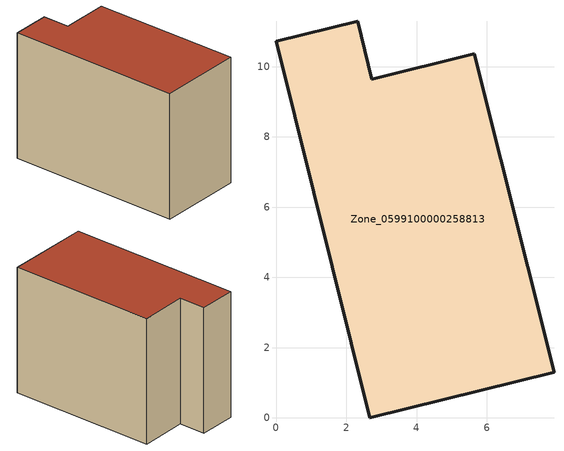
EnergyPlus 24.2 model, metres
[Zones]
Zone_0599100000258813
 floor ground (C_G): 2.67,0 0,10.71 2.32,11.29 2.73,9.64 5.64,10.37 7.91,1.3 z0
 wall outside (C_F): 2.73,9.64 2.32,11.29 0,10.71 2.67,0 7.91,1.3 5.64,10.37 2.73,9.64 z0:8.06
 roof outside (C_R): 7.91,1.3 5.64,10.37 2.73,9.64 2.32,11.29 0,10.71 2.67,0 z8.06
[BUILDING]
Pand.0599100000258813: North Axis=0; Terrain=City; Loads Convergence Tolerance Value=0.04; Temperature Convergence Tolerance Value=0.4; Solar Distribution=FullExterior; Maximum Number of Warmup Days=25; Minimum Number of Warmup Days=1
[Site:Location]
Rotterdam.The.Hague.AP_ZH_NLD Design_Conditions: Latitude=51.96; Longitude=4.45; Time Zone=1; Elevation=-4.5
[SITE:GROUNDTEMPERATURE:BUILDINGSURFACE]
18, 18, 18, 18, 18, 18, 18, 18, 18, 18, 18, 18
[MATERIAL] Thermal Absorptance=0.9; Solar Absorptance=0.7; Visible Absorptance=0.7
Name | Roughness | Thickness | Conductivity | Density | Specific Heat
G.TI.1975-1991 | MediumSmooth | 0.15 | 0.288461 | 540 | 1210
F.TI.1975-1991 | Rough | 0.3 | 0.230769 | 1920 | 840
R.TI.1975-1991 | MediumRough | 0.2 | 0.153846 | 1500 | 1000
[CONSTRUCTION]
C_G: G.TI.1975-1991
C_F: F.TI.1975-1991
C_R: R.TI.1975-1991
[ZONE]
Zone_0599100000258813: Type=1; Multiplier=1; Ceiling Height=Autocalculate; Volume=Autocalculate; Floor Area=autocalculate; Part of Total Floor Area=Yes
[ZONEINFILTRATION:DESIGNFLOWRATE]
Infil_Zone_0599100000258813: Zone or ZoneList or Space or SpaceList=Zone_0599100000258813; Schedule=AlwaysOn; Design Flow Rate Calculation Method=Flow/Area; Flow Rate per Floor Area=0.003; Constant Term Coefficient=1; Temperature Term Coefficient=0; Velocity Term Coefficient=0; Velocity Squared Term Coefficient=0
[HVACTEMPLATE:ZONE:IDEALLOADSAIRSYSTEM]
Zone_0599100000258813: Maximum Heating Supply Air Temperature=50; Minimum Cooling Supply Air Temperature=13; Maximum Heating Supply Air Humidity Ratio=0.0156; Minimum Cooling Supply Air Humidity Ratio=0.0077; Heating Limit=NoLimit; Cooling Limit=NoLimit; Dehumidification Control Type=ConstantSensibleHeatRatio; Cooling Sensible Heat Ratio=0.7; Dehumidification Setpoint=60; Humidification Control Type=None; Humidification Setpoint=30; Outdoor Air Method=None; Outdoor Air Flow Rate per Person=0.00944; Outdoor Air Flow Rate per Zone Floor Area=0; Outdoor Air Flow Rate per Zone=0; Demand Controlled Ventilation Type=None; Outdoor Air Economizer Type=NoEconomizer; Heat Recovery Type=None; Sensible Heat Recovery Effectiveness=0.7; Latent Heat Recovery Effectiveness=0.65
[ZONECONTROL:THERMOSTAT]
ThermostatControl_Zone_0599100000258813: Zone or ZoneList=Zone_0599100000258813; Control Type Schedule=DualSetpointControlType; Control 1=Thermostat_Zone_0599100000258813; Temperature Difference Between Cutout And Setpoint=0
[THERMOSTATSETPOINT:DUALSETPOINT]
Thermostat_Zone_0599100000258813: Heating Setpoint Temperature Schedule=HeatingSetpoint_Zone_0599100000258813; Cooling Setpoint Temperature Schedule=CoolingSetpoint_Zone_0599100000258813
[SCHEDULE:COMPACT]
HeatingSetpoint_Zone_0599100000258813: Through: 12/31, For: AllDays, Until: 24:00, 21
CoolingSetpoint_Zone_0599100000258813: Through: 12/31, For: AllDays, Until: 24:00, 24
DualSetpointControlType: Through: 12/31, For: AllDays, Until: 24:00, 4
AlwaysOn: Through: 12/31, For: AllDays, Until: 24:00, 1
